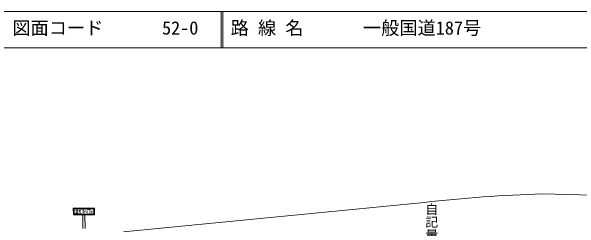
# Model space of a CAD drawing. Units: millimetres, scale not verified. Extents: x 40000 to 680000, y 20000 to 380000.
# Drawn here: x 120108 to 276272, y 320190 to 380000 of the extents above; entities that cross this region are included whole.
import ezdxf
from ezdxf.enums import TextEntityAlignment as Align

# ---------------------------------------------------------------- set-up
doc = ezdxf.new("R2010")
doc.units = ezdxf.units.MM
doc.header["$LTSCALE"] = 1000
for name, color, linetype, lineweight in [('S-BGD', 7, 'Continuous', 13), ('S-TTL', 2, 'Continuous', 13), ('S-TTL-TXT', 7, 'Continuous', 13)]:
    doc.layers.add(name, color=color, linetype=linetype, lineweight=lineweight)
doc.styles.add('@ＭＳ ゴシック', font='')
doc.styles.add('ＭＳ ゴシック', font='')
doc.styles.get('@ＭＳ ゴシック').set_extended_font_data('@MS Gothic')
doc.styles.get('ＭＳ ゴシック').set_extended_font_data('MS Gothic')

msp = doc.modelspace()

# ---------------------------------------------------------------- linework, layer by layer
at = {"layer": 'S-BGD'}
for p, q in [((266024, 329789), (347811, 327780)), ((150919, 319325), (233505, 327410)), ((137134, 325859), (142934, 325872)), ((137138, 323959), (137134, 325859)), ((142734, 325672), (137334, 325659)), ((137334, 325659), (137338, 324159)), ((142738, 324172), (142734, 325672)), ((142934, 325872), (142938, 323972)), ((142938, 323972), (137138, 323959)), ((137338, 324159), (142738, 324172)), ((139747, 320261), (139738, 323965)), ((140338, 323966), (140347, 320262))]:
    msp.add_line(p, q, dxfattribs=at)
msp.add_arc((281477, -104936), 435000, 92.03589, 96.33154, dxfattribs=at)
at = {"layer": 'S-TTL'}
for p, q in [((680000, 380000), (40000, 380000)), ((177750, 380000), (177750, 370000)), ((178250, 380000), (178250, 370000)), ((40000, 370000), (680000, 370000))]:
    msp.add_line(p, q, dxfattribs=at)

# ---------------------------------------------------------------- texts
at = {"layer": 'S-BGD', "style": '@ＭＳ ゴシック'}
msp.add_text('自記量水灯', height=2566, rotation=270.1, dxfattribs=at).set_placement((233533, 327291), align=Align.BOTTOM_LEFT)
at = {"layer": 'S-BGD', "style": 'ＭＳ ゴシック', "width": 0.55}
msp.add_text('津和野47km', height=1320, dxfattribs=at).set_placement((137536, 323817), align=Align.BOTTOM_LEFT)
at = {"layer": 'S-TTL-TXT', "style": 'ＭＳ ゴシック'}
for s, p in [('図面コード', (120380, 372500)), ('52-0', (161521, 372500)), ('路 線 名', (180380, 372500)), ('一般国道187号', (216734, 372500))]:
    msp.add_text(s, height=3666, dxfattribs=at).set_placement(p, align=Align.BOTTOM_LEFT)

doc.saveas('drawing.dxf')
